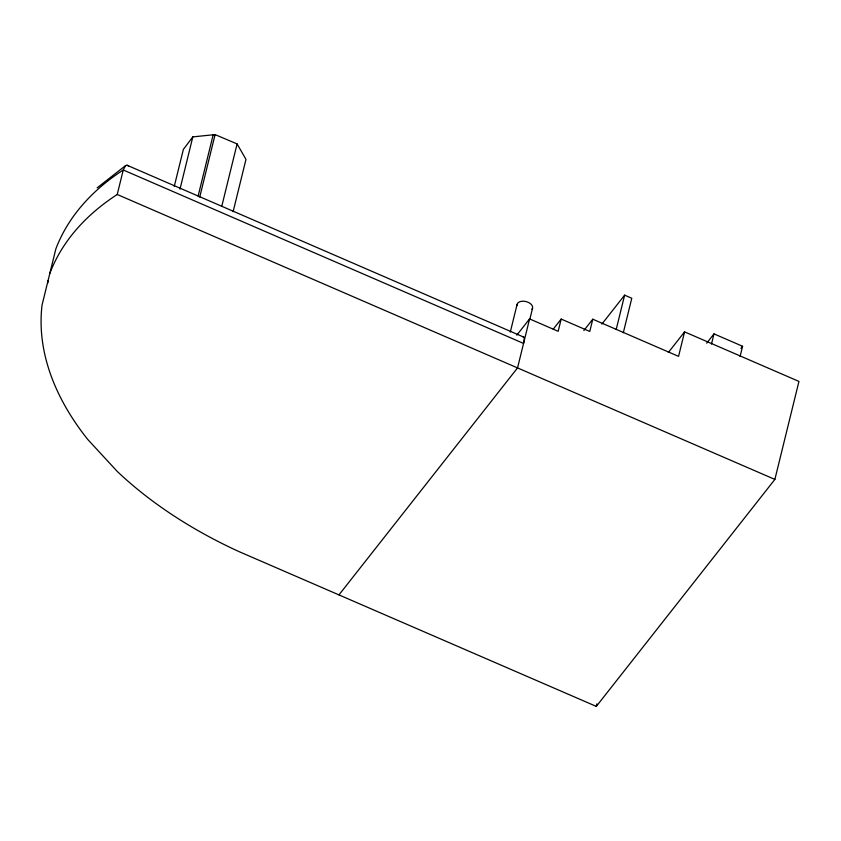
<?xml version="1.0" encoding="UTF-8"?>
<svg xmlns="http://www.w3.org/2000/svg" width="841" height="841" viewBox="0 0 841 841"><rect width="100%" height="100%" fill="white"/><g stroke="black" fill="none" stroke-linecap="round" stroke-linejoin="round"><path stroke-width="1.26" d="M49.819 273.43A357.551 218.649 13.8 0 1 117.235 194.481L123.249 169.987L125.509 165.635L127.012 165.214L523.817 337.136M174.266 186.408L183.359 149.414L192.831 136.873L215.086 134.602L237.099 143.916L245.971 159.369L233.125 211.68M179.974 189.193L192.831 136.873M198.129 196.037L213.172 134.791M199.727 197.12L215.086 134.602M221.74 206.434L237.099 143.916M510.298 332.079L517.11 304.337M522.976 336.863A15.937 3.375 -66.6 0 1 523.554 343.422L123.249 169.987A357.551 218.649 13.8 0 0 55.842 248.936L42.05 305.073A357.551 218.649 13.8 0 0 87.874 439.591L117.288 471.465A357.551 218.649 13.8 0 0 238.886 551.549L596.301 706.398L774.876 479.412L798.95 381.425L684.574 331.869L678.561 356.363L592.779 319.202L589.772 331.449L561.178 319.065L558.172 331.312L529.578 318.918L517.541 367.916L338.955 594.902M529.777 319.569L532.563 308.226M616.169 329.619L624.632 295.17L631.78 298.261L623.318 332.721M596.301 706.398L596.921 703.854M711.486 344.085L713.988 333.877L742.582 346.271L740.08 356.479M516.816 335.139L529.578 318.918M553.21 329.199L561.178 319.065M583.854 330.555L592.779 319.202M601.883 324.079L624.632 295.17M668.343 352.505L684.574 331.869M706.682 343.181L713.988 333.877M740.963 348.332L742.582 346.271M97.178 187.827L125.509 165.635M117.235 194.481L774.876 479.412M127.012 165.214L128.652 166.024M517.047 305.619A7.968 4.878 13.8 0 1 526.067 301.562A7.968 4.878 13.8 0 1 531.985 309.372M47.79 283.081A357.551 218.649 13.8 0 1 48.063 280.579"/></g></svg>
